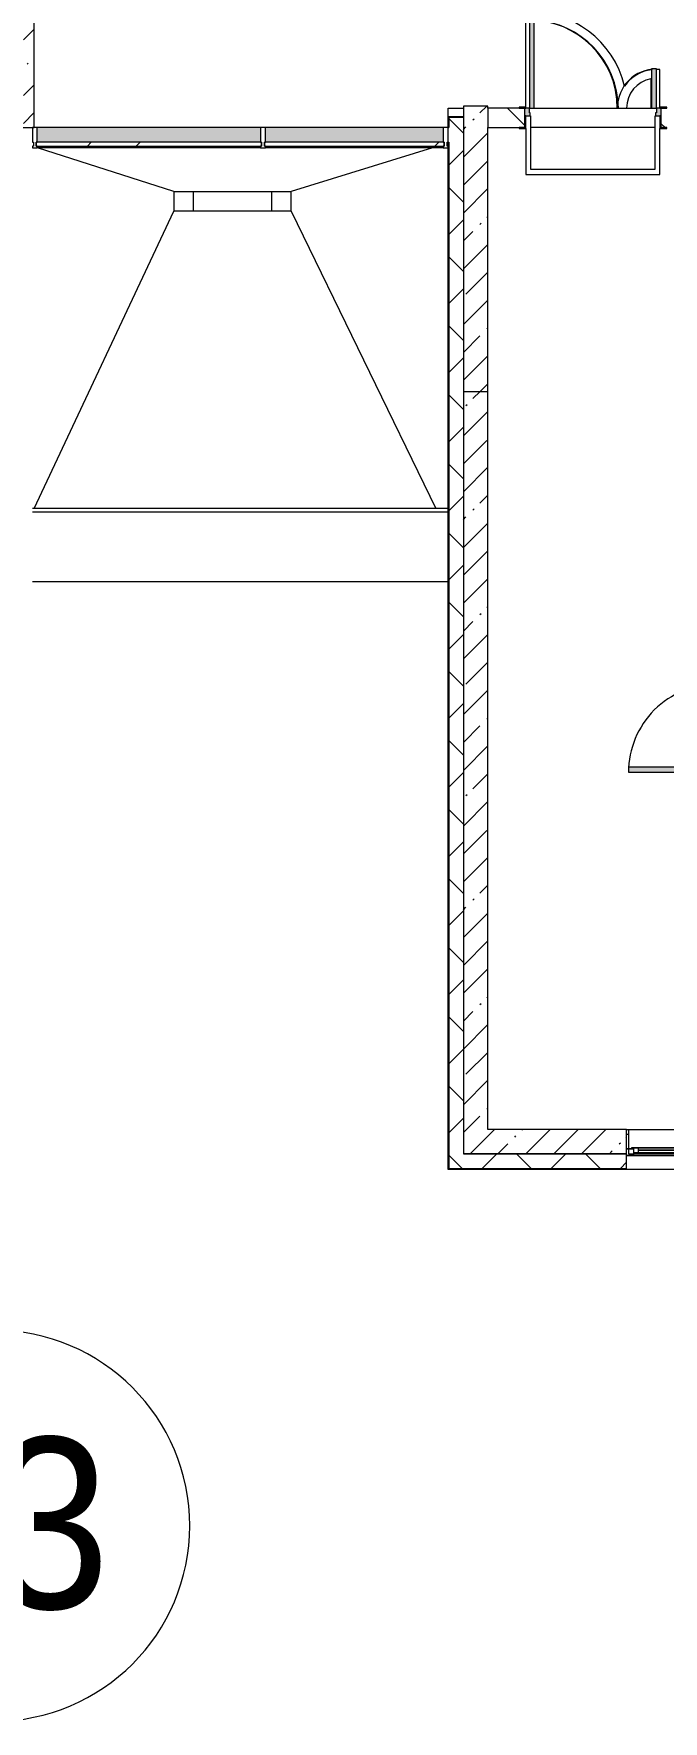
# Model space of a CAD drawing. Header units: millimetres. Extents: x -6228 to 201956, y -8553 to 30426.
# Drawn here: x 84964 to 91405, y -5906 to 11360 of the extents above; entities that cross this region are included whole.
import ezdxf

# ---------------------------------------------------------------- set-up
doc = ezdxf.new("R2010")
doc.units = ezdxf.units.MM
for name, color, linetype, lineweight, true_color in [('A-DOOR-1', 7, 'Continuous', 5, 0xaaaaaa), ('A-DOOR-2', 7, 'Continuous', 5, 0xe2e2e2), ('A-DOOR-FRAM-1', 7, 'Continuous', 5, 0xe2e2e2), ('A-DOOR-FRAM-2', 7, 'Continuous', 5, 0xaaaaaa), ('A-FLOR-1', 7, 'Continuous', 5, 0xaaaaaa), ('A-GLAZ-CWMG-1', 7, 'Continuous', 5, 0x383e42)]:
    doc.layers.add(name, color=color, linetype=linetype, lineweight=lineweight, true_color=true_color)
for name, color, linetype, lineweight in [('A-GENM', 7, 'Continuous', 5), ('A-GLAZ', 7, 'Continuous', 5), ('A-GLAZ-CURT', 7, 'Continuous', 5), ('A-GLAZ-CWMG', 7, 'Continuous', 5), ('A-ROOF', 7, 'Continuous', 5), ('A-WALL', 7, 'Continuous', 5), ('A-WALL-1', 7, 'Continuous', 9), ('I-WALL', 7, 'Continuous', 5), ('Оси', 7, 'Continuous', 9), ('Оси-1', 7, 'Continuous', 20)]:
    doc.layers.add(name, color=color, linetype=linetype, lineweight=lineweight)
doc.styles.add('Arial', font='arial.ttf', dxfattribs={"width": 0.9, "height": 1750})
pattern_1 = [(45, (0, 0), (-353.5534, 353.5534), []), (135, (0, 0), (-353.5534, -353.5534), [])]
pattern_2 = [(45, (0, 0), (-285.1231, 285.1231), []), (45, (285.12, 0), (-285.1231, 285.1231), [504.031, -100.806, 16.764, -84.042])]

# ---------------------------------------------------------------- blocks, each defined once
blk = doc.blocks.new('120_Окно_СКБ_1Ст - 120_Окно_СКБ_1Ст 900х2500_h_ с форточкой-V65-2_1_2_птичка копия 1')
at = {"layer": 'A-GLAZ'}
for p, q in [((-450, -127), (-450, -57)), ((-450, -57), (-380, -57)), ((450, -57), (-450, -57)), ((-380, -127), (-450, -127)), ((-450, -127), (-400, -127)), ((-380, -127), (-400, -127)), ((-400, -127), (-400, -137)), ((-400, -137), (400, -137)), ((400, -137), (-400, -137)), ((-380, -57), (-380, -127)), ((380, -87), (-380, -87)), ((-380, -87), (-380, -127)), ((-330, -137), (-330, -87)), ((-330, -107), (330, -107)), ((330, -117), (-330, -117)), ((330, -137), (330, -87)), ((380, -127), (380, -57)), ((380, -57), (450, -57)), ((380, -127), (380, -87)), ((450, -127), (380, -127)), ((400, -127), (380, -127)), ((400, -127), (450, -127)), ((400, -137), (400, -127)), ((450, -57), (450, -127))]:
    blk.add_line(p, q, dxfattribs=at)
blk = doc.blocks.new('110_Дверь_СКБ_2Ст - Д-5_п_ Из игровой в коридор-32215844-2_1_2_птичка копия 1')
at = {"layer": 'A-DOOR-2'}
for points in [[(-638, 940), (-638, 40), (-588, 40), (-588, 940)], [(612, 440), (612, 40), (662, 40), (662, 440)]]:
    blk.add_hatch(color=256, dxfattribs=at).paths.add_polyline_path(points)
h = blk.add_hatch(color=256, dxfattribs=at)
h.paths.add_polyline_path([(-688, 40), (-688, -40), (-628, -40), (-628, -10), (-638, -10), (-638, 40)])
h.paths.add_polyline_path([(652, -40), (712, -40), (712, 40), (662, 40), (662, -10), (652, -10)])
at = {"layer": 'A-DOOR-FRAM-1'}
for points in [[(-742, 40), (-672, 40), (-672, 48), (-742, 48)], [(698, 40), (768, 40), (768, 48), (698, 48)], [(-742, -48), (-672, -48), (-672, -40), (-742, -40)], [(698, -48), (768, -48), (768, -40), (698, -40)]]:
    blk.add_hatch(color=256, dxfattribs=at).paths.add_polyline_path(points)
at = {"layer": 'A-DOOR-1'}
for p, q in [((-638, 940), (-638, 40)), ((-588, 940), (-638, 940)), ((-588, 40), (-588, 940)), ((662, 440), (612, 440)), ((612, 440), (612, 40)), ((662, 40), (662, 440)), ((-638, 40), (-588, 40)), ((612, 40), (662, 40))]:
    blk.add_line(p, q, dxfattribs=at)
for centre, radius, start, end in [((-638, 40), 900, 0, 90), ((662, 40), 400, 90, 180)]:
    blk.add_arc(centre, radius, start, end, dxfattribs=at)
at = {"layer": 'A-DOOR-FRAM-2'}
for p, q in [((-672, 48), (-742, 48)), ((-742, 48), (-742, 40)), ((-742, 40), (-672, 40)), ((-638, 40), (-688, 40)), ((-688, 40), (-688, -40)), ((-672, 40), (-672, 48)), ((-638, -10), (-638, 40)), ((662, 40), (662, -10)), ((712, 40), (662, 40)), ((768, 48), (698, 48)), ((698, 48), (698, 40)), ((698, 40), (768, 40)), ((712, -40), (712, 40)), ((768, 40), (768, 48)), ((-672, -40), (-742, -40)), ((-742, -40), (-742, -48)), ((-742, -48), (-672, -48)), ((-688, -40), (-628, -40)), ((-672, -39), (-688, -39)), ((-688, -39), (-688, -40)), ((-688, -40), (-672, -40)), ((-672, -40), (-672, -39)), ((-672, -48), (-672, -40)), ((-628, -10), (-638, -10)), ((-628, -40), (-628, -10)), ((662, -10), (652, -10)), ((652, -10), (652, -40)), ((652, -40), (712, -40)), ((712, -39), (698, -39)), ((698, -39), (698, -40)), ((698, -40), (712, -40)), ((768, -40), (698, -40)), ((698, -40), (698, -48)), ((698, -48), (768, -48)), ((712, -40), (712, -39)), ((768, -48), (768, -40))]:
    blk.add_line(p, q, dxfattribs=at)
blk = doc.blocks.new('110_Дверь_СКБ_2Ст - Д-2а_п_ Из коридора на лестницу-32215207-2_1_2_птичка копия 1')
at = {"layer": 'A-DOOR-2'}
for points in [[(-587.5, 100), (-587.5, 1000), (-637.5, 1000), (-637.5, 100)], [(662.5, 100), (662.5, 500), (612.5, 500), (612.5, 100)], [(712.5, -100), (712.5, 20), (697.5, 20), (697.5, -100)]]:
    blk.add_hatch(color=256, dxfattribs=at).paths.add_polyline_path(points)
h = blk.add_hatch(color=256, dxfattribs=at)
h.paths.add_polyline_path([(652.5, 20), (712.5, 20), (712.5, 100), (662.5, 100), (662.5, 50), (652.5, 50)])
h.paths.add_polyline_path([(-687.5, 20), (-627.5, 20), (-627.5, 50), (-637.5, 50), (-637.5, 100), (-687.5, 100)])
at = {"layer": 'A-DOOR-FRAM-1'}
for points in [[(-672.5, 100), (-672.5, 108), (-742.5, 108), (-742.5, 100)], [(-672.5, -100), (-672.5, 20), (-687.5, 20), (-687.5, -100)], [(767.5, 100), (767.5, 108), (697.5, 108), (697.5, 100)], [(-672.5, -108), (-672.5, -100), (-742.5, -100), (-742.5, -108)], [(767.5, -108), (767.5, -100), (697.5, -100), (697.5, -108)]]:
    blk.add_hatch(color=256, dxfattribs=at).paths.add_polyline_path(points)
at = {"layer": 'A-DOOR-1'}
for p, q in [((-637.5, 1000), (-637.5, 100)), ((-587.5, 1000), (-637.5, 1000)), ((-587.5, 100), (-587.5, 1000)), ((662.5, 500), (612.5, 500)), ((612.5, 500), (612.5, 100)), ((662.5, 100), (662.5, 500)), ((-637.5, 100), (-587.5, 100)), ((612.5, 100), (662.5, 100))]:
    blk.add_line(p, q, dxfattribs=at)
for centre, radius, start, end in [((-637.5, 100), 900, 0, 90), ((662.5, 100), 400, 90, 180)]:
    blk.add_arc(centre, radius, start, end, dxfattribs=at)
at = {"layer": 'A-DOOR-FRAM-2'}
for p, q in [((-672.5, 108), (-742.5, 108)), ((-742.5, 108), (-742.5, 100)), ((-742.5, 100), (-672.5, 100)), ((-637.5, 100), (-687.5, 100)), ((-687.5, 100), (-687.5, 20)), ((-687.5, 20), (-627.5, 20)), ((-672.5, 20), (-687.5, 20)), ((-687.5, 20), (-687.5, -100)), ((-672.5, 100), (-672.5, 108)), ((-672.5, -100), (-672.5, 20)), ((-637.5, 50), (-637.5, 100)), ((-627.5, 50), (-637.5, 50)), ((-627.5, 20), (-627.5, 50)), ((662.5, 50), (652.5, 50)), ((652.5, 50), (652.5, 20)), ((652.5, 20), (712.5, 20)), ((662.5, 100), (662.5, 50)), ((712.5, 100), (662.5, 100)), ((767.5, 108), (697.5, 108)), ((697.5, 108), (697.5, 100)), ((697.5, 100), (767.5, 100)), ((712.5, 20), (697.5, 20)), ((697.5, 20), (697.5, -100)), ((712.5, 20), (712.5, 100)), ((712.5, -100), (712.5, 20)), ((767.5, 100), (767.5, 108)), ((-672.5, -100), (-742.5, -100)), ((-742.5, -100), (-742.5, -108)), ((-742.5, -108), (-672.5, -108)), ((-687.5, -100), (-672.5, -100)), ((-672.5, -108), (-672.5, -100)), ((697.5, -100), (712.5, -100)), ((767.5, -100), (697.5, -100)), ((697.5, -100), (697.5, -108)), ((697.5, -108), (767.5, -108)), ((767.5, -108), (767.5, -100))]:
    blk.add_line(p, q, dxfattribs=at)
blk = doc.blocks.new('Системная панель - Стекло - 40мм-23946635-2_1_2_птичка копия 1')
at = {"layer": 'A-GLAZ-CURT'}
h = blk.add_hatch(dxfattribs=at)
h.set_pattern_fill('FP_85', color=256, style=0, pattern_type=2)
h.set_pattern_definition([(45, (-86642.5, -9710), (-1414.214, 1414.214), [1000, -3000]), (45, (-87642.5, -10210), (-1414.214, 1414.214), [3000, -1000]), (45, (-85642.5, -10710), (-1414.214, 1414.214), [1000, -3000])])
h.paths.add_polyline_path([(-73, 0), (1153, 0), (1153, 40), (-1153, 40), (-1153, 0), (-940, 0)])
for p, q in [((1153, 40), (-1153, 40)), ((-1153, 40), (-1153, 0)), ((-1153, 0), (1153, 0)), ((1153, 0), (1153, 40))]:
    blk.add_line(p, q, dxfattribs=at)
blk = doc.blocks.new('Системная панель - Стекло - 40мм-23946636-2_1_2_птичка копия 1')
at = {"layer": 'A-GLAZ-CURT'}
h = blk.add_hatch(dxfattribs=at)
h.set_pattern_fill('FP_86', color=256, style=0, pattern_type=2)
h.set_pattern_definition([(45, (-88744.2, -9710), (-1414.214, 1414.214), [1000, -3000]), (45, (-89744.2, -10210), (-1414.214, 1414.214), [3000, -1000]), (45, (-87744.2, -10710), (-1414.214, 1414.214), [1000, -3000])])
h.paths.add_polyline_path([(919, 0), (919, 40), (-919, 40), (-919, 0), (428, 0)])
for p, q in [((919, 40), (-919, 40)), ((-919, 40), (-919, 0)), ((-919, 0), (919, 0)), ((919, 0), (919, 40))]:
    blk.add_line(p, q, dxfattribs=at)
blk = doc.blocks.new('Прямоугольный импост - Импост структурный с накладкой - 190мм-23186047-2_1_2_птичка копия 1')
at = {"layer": 'A-GLAZ-CWMG-1'}
for points in [[(87285, 10250), (87285, 10400), (85000, 10400), (85000, 10250), (86937, 10250)], [(87285, 10193), (87285, 10210), (85000, 10210), (85000, 10193), (86937, 10193)]]:
    blk.add_hatch(color=256, dxfattribs=at).paths.add_polyline_path(points)
at = {"layer": 'A-GLAZ-CWMG'}
for p, q in [((87285, 10400), (85000, 10400)), ((87285, 10193), (85000, 10193))]:
    blk.add_line(p, q, dxfattribs=at)
blk = doc.blocks.new('Прямоугольный импост - Импост структурный с накладкой - 190мм-23186048-2_1_2_птичка копия 1')
at = {"layer": 'A-GLAZ-CWMG-1'}
for points in [[(88000, 10250), (88000, 10400), (87335, 10400), (87335, 10250), (87805, 10250)], [(87335, 10193), (88000, 10193), (88000, 10210), (87335, 10210)]]:
    blk.add_hatch(color=256, dxfattribs=at).paths.add_polyline_path(points)
at = {"layer": 'A-GLAZ-CWMG'}
for p, q in [((88000, 10400), (87335, 10400)), ((88000, 10193), (87335, 10193))]:
    blk.add_line(p, q, dxfattribs=at)
blk = doc.blocks.new('Прямоугольный импост - Импост структурный с накладкой - 190мм-23186049-2_1_2_птичка копия 1')
at = {"layer": 'A-GLAZ-CWMG-1'}
for points in [[(89154, 10250), (89154, 10400), (88000, 10400), (88000, 10250), (88672, 10250)], [(88000, 10193), (89154, 10193), (89154, 10210), (88000, 10210)]]:
    blk.add_hatch(color=256, dxfattribs=at).paths.add_polyline_path(points)
at = {"layer": 'A-GLAZ-CWMG'}
for p, q in [((89154, 10400), (88000, 10400)), ((89154, 10193), (88000, 10193))]:
    blk.add_line(p, q, dxfattribs=at)
blk = doc.blocks.new('Прямоугольный импост - Импост структурный с накладкой - 190мм-23946639-2_1_2_птичка копия 1')
at = {"layer": 'A-GLAZ-CWMG'}
for p, q in [((-50, 0), (-50, 17)), ((-50, 17), (0, 17)), ((-40, 0), (-50, 0)), ((-40, -40), (-40, 0)), ((0, 0), (-10, 0)), ((-10, 0), (-10, -40)), ((0, 17), (0, 0)), ((-50, -190), (-50, -40)), ((-50, -40), (-40, -40)), ((-10, -40), (0, -40)), ((0, -40), (0, -190)), ((0, -190), (-50, -190))]:
    blk.add_line(p, q, dxfattribs=at)
blk = doc.blocks.new('Прямоугольный импост - Импост структурный с накладкой - 190мм-23946641-2_1_2_птичка копия 1')
at = {"layer": 'A-GLAZ-CWMG'}
for p, q in [((0, 17), (-50, 17)), ((-50, 17), (-50, 0)), ((-50, 0), (-40, 0)), ((-40, 0), (-40, -40)), ((-10, -40), (-10, 0)), ((-10, 0), (0, 0)), ((0, 0), (0, 17)), ((-40, -40), (-50, -40)), ((-50, -40), (-50, -190)), ((0, -40), (-10, -40)), ((0, -190), (0, -40)), ((-50, -190), (0, -190))]:
    blk.add_line(p, q, dxfattribs=at)
blk = doc.blocks.new('Прямоугольный импост - Импост структурный с накладкой - 190мм-23946633-2_1_2_птичка копия 1')
at = {"layer": 'A-GLAZ-CWMG'}
for p, q in [((-25, 0), (-25, 17)), ((-25, 17), (25, 17)), ((-15, 0), (-25, 0)), ((-15, -40), (-15, 0)), ((25, 0), (15, 0)), ((15, 0), (15, -40)), ((25, 17), (25, 0)), ((-25, -190), (-25, -40)), ((-25, -40), (-15, -40)), ((15, -40), (25, -40)), ((25, -40), (25, -190)), ((25, -190), (-25, -190))]:
    blk.add_line(p, q, dxfattribs=at)
blk = doc.blocks.new('парапет9 - парапет-22867712-2_1_2_птичка копия 1')
at = {"layer": 'A-GENM'}
for p, q in [((89202, 8002), (84950, 8002)), ((89202, 7964), (84950, 7964)), ((84950, 7255), (89202, 7255))]:
    blk.add_line(p, q, dxfattribs=at)
blk = doc.blocks.new('Ось сетки - D8-29747960-2_1_2_птичка копия 1')
at = {"layer": 'Оси-1'}
for start, end in [(360, 180), (180, 360)]:
    blk.add_arc((0, 0), 4, start, end, dxfattribs=at)

msp = doc.modelspace()

# ---------------------------------------------------------------- hatches: boundary and pattern name
at = {"layer": 'A-WALL'}
h = msp.add_hatch(dxfattribs=at)
h.set_pattern_fill('FP_20', color=256, style=0, pattern_type=2)
h.set_pattern_definition(pattern_1)
h.paths.add_polyline_path([(89210, -100), (89360, -100), (89360, 10502), (89210, 10502), (89210, 3009.8)])
h = msp.add_hatch(dxfattribs=at)
h.set_pattern_fill('FP_20', color=256, style=0, pattern_type=2)
h.set_pattern_definition(pattern_1)
h.paths.add_polyline_path([(122504.2, -250), (122830, -250), (122830, -100), (122030, -100), (122030, -250)])
h.paths.add_polyline_path([(121130, -250), (121130, -100), (120230, -100), (120230, -250), (120769.3, -250)])
h.paths.add_polyline_path([(124239.2, -250), (125080, -250), (125080, -100), (123730, -100), (123730, -250)])
h.paths.add_polyline_path([(112530, -250), (113680, -250), (113680, -100), (112530, -100)])
h.paths.add_polyline_path([(107756.9, -250), (108030, -250), (108030, -100), (107130, -100), (107130, -250)])
h.paths.add_polyline_path([(109491.9, -250), (110230, -250), (110230, -100), (108930, -100), (108930, -250)])
h.paths.add_polyline_path([(114580, -250), (115630, -250), (115630, -100), (114580, -100)])
h.paths.add_polyline_path([(119330, -250), (119330, -100), (117930, -100), (117930, -250), (119034.3, -250)])
h.paths.add_polyline_path([(94780, -250), (94780, -100), (93630, -100), (93630, -250), (94744.5, -250)])
h.paths.add_polyline_path([(104830, -250), (104830, -100), (103780, -100), (103780, -250)])
h.paths.add_polyline_path([(96045.7, -250), (99930, -250), (99930, -100), (95680, -100), (95680, -250)])
h.paths.add_polyline_path([(102880, -250), (102880, -100), (100830, -100), (100830, -250), (102551.9, -250)])
h.paths.add_polyline_path([(92575.8, -250), (92730, -250), (92730, -100), (91930, -100), (91930, -250), (92142, -250)])
h.paths.add_polyline_path([(91030, -250), (91030, -100), (89210, -100), (89210, -250), (90407, -250)])
at = {"layer": 'I-WALL'}
h = msp.add_hatch(dxfattribs=at)
h.set_pattern_fill('FP_28', color=256, style=0, pattern_type=2)
h.set_pattern_definition(pattern_2)
h.paths.add_polyline_path([(84860, 10400), (84970, 10400), (84970, 16300), (84860, 16300), (84860, 10927.3)])
h = msp.add_hatch(dxfattribs=at)
h.set_pattern_fill('FP_28', color=256, style=0, pattern_type=2)
h.set_pattern_definition(pattern_2)
h.paths.add_polyline_path([(89610, 7700), (89610, 10620), (89360, 10620), (89360, 7700), (89539.5, 7700)])
h = msp.add_hatch(dxfattribs=at)
h.set_pattern_fill('FP_31', color=256, style=0, pattern_type=2)
h.set_pattern_definition([(135, (0, 0), (-353.5534, -353.5534), [])])
h.paths.add_polyline_path([(91950, 10400), (92510, 10400), (92510, 10600), (91385, 10600), (91385, 10400), (91440, 10400)])
h.paths.add_polyline_path([(89610, 10400), (89985, 10400), (89985, 10600), (89610, 10600), (89610, 10520)])
h.paths.add_polyline_path([(94210, 10400), (94210, 10600), (93460, 10600), (93460, 10400), (93877, 10400)])
h = msp.add_hatch(dxfattribs=at)
h.set_pattern_fill('FP_28', color=256, style=0, pattern_type=2)
h.set_pattern_definition(pattern_2)
h.paths.add_polyline_path([(89610, 150), (89610, 7700), (89360, 7700), (89360, 150), (89539.5, 150)])
h = msp.add_hatch(dxfattribs=at)
h.set_pattern_fill('FP_28', color=256, style=0, pattern_type=2)
h.set_pattern_definition(pattern_2)
h.paths.add_polyline_path([(91030, -100), (91030, 150), (89360, 150), (89360, -100), (90407, -100)])

# ---------------------------------------------------------------- linework, layer by layer
at = {"layer": 'A-FLOR-1'}
for p, q in [((89994.5, 11588.1), (89994.5, 10608)), ((91278.6, 10899.7), (91278.6, 10600)), ((91368.6, 10600), (91368.6, 10993.6)), ((89203.5, 10508.5), (89203.5, 10600)), ((89203.5, 10600), (89360, 10600)), ((90085, 10600), (91030, 10600)), ((91278.6, 10600), (91285, 10600)), ((90000, 10392), (90000, 9920)), ((90050, 9970), (90050, 10520)), ((91320, 10520), (91320, 9970)), ((91370, 9920), (91370, 10392)), ((90000, 9920), (91370, 9920)), ((91320, 9970), (90050, 9970)), ((91030, 150), (91051, 150))]:
    msp.add_line(p, q, dxfattribs=at)
for centre, radius, start, end in [((90037, 10589), 1000, 13.54971, 92.43764), ((90037, 10589), 910, 0.6926, 86.97623), ((91335, 10600), 395, 97.29578, 145.57769), ((91335, 10600), 305, 100.66451, 180), ((91335, 10600), 395, 85.12655, 90.00042)]:
    msp.add_arc(centre, radius, start, end, dxfattribs=at)
at = {"layer": 'A-ROOF'}
for p, q in [((86397.5, 9745), (85002.9, 10193)), ((89043.8, 10193), (87597.5, 9745)), ((89202, 10242), (89193.5, 10239.4)), ((86397.5, 9745), (86397.5, 9545)), ((86397.5, 9745), (87597.5, 9745)), ((86597.5, 9545), (86597.5, 9745)), ((87397.5, 9745), (87397.5, 9545)), ((87597.5, 9545), (87597.5, 9745)), ((84968.2, 6500.9), (86397.5, 9545)), ((87597.5, 9545), (86397.5, 9545)), ((87597.5, 9545), (89079.8, 6500.9))]:
    msp.add_line(p, q, dxfattribs=at)
at = {"layer": 'A-WALL'}
for p, q in [((89360, 10510), (89202, 10510)), ((89202, 10510), (89202, -258)), ((89202, 10242), (89193.5, 10242)), ((91030, 100), (91050, 100)), ((91030, -100), (89360, -100)), ((91030, -258), (91030, -100)), ((91050, -100), (91050, -100)), ((91050, -100), (91930, -100)), ((89202, -258), (92730, -258))]:
    msp.add_line(p, q, dxfattribs=at)
at = {"layer": 'A-WALL-1'}
for p, q in [((89610, 10600), (89610, 10400)), ((89202, 10400), (89210, 10400)), ((89360, 10505), (89207, 10505)), ((89207, 10505), (89207, 10400)), ((89210, 10502), (89210, 10400)), ((89360, 10502), (89210, 10502)), ((89202, 10250), (89210, 10250)), ((89202, 10247), (89207, 10247)), ((89207, 10247), (89207, -253)), ((89210, 10250), (89210, -250)), ((89207, -253), (91030, -253)), ((89210, -250), (91030, -250))]:
    msp.add_line(p, q, dxfattribs=at)
at = {"layer": 'I-WALL'}
for p, q in [((84970, 10400), (84970, 13400)), ((89610, 10620), (89360, 10620)), ((89360, 10620), (89360, -100)), ((89610, 10600), (89610, 10620)), ((89930, 10600), (89610, 10600)), ((91030, 10600), (91274.5, 10600)), ((84750, 10400), (84970, 10400)), ((89610, 10400), (89930, 10400)), ((89610, 150), (89610, 10400)), ((91320, 10400), (90050, 10400)), ((89360, 7700), (89610, 7700)), ((91030, 150), (89610, 150)), ((91030, -100), (91030, 150)), ((91050, 150), (91950, 150)), ((91050, 150), (91050, -100)), ((89360, -100), (91030, -100))]:
    msp.add_line(p, q, dxfattribs=at)

# ---------------------------------------------------------------- block references
at = {"layer": 'A-DOOR-1'}
msp.add_blockref('110_Дверь_СКБ_2Ст - Д-2а_п_ Из коридора на лестницу-32215207-2_1_2_птичка копия 1', (90672.5, 10500), dxfattribs=at)
at = {"layer": 'A-DOOR-1', "rotation": 89.99999999999991}
msp.add_blockref('110_Дверь_СКБ_2Ст - Д-5_п_ Из игровой в коридор-32215844-2_1_2_птичка копия 1', (91990, 4442.5), dxfattribs=at)
at = {"layer": 'A-GENM'}
msp.add_blockref('парапет9 - парапет-22867712-2_1_2_птичка копия 1', (0, -1500), dxfattribs=at)
at = {"layer": 'A-GLAZ', "rotation": 180}
msp.add_blockref('120_Окно_СКБ_1Ст - 120_Окно_СКБ_1Ст 900х2500_h_ с форточкой-V65-2_1_2_птичка копия 1', (91480, -175), dxfattribs=at)
at = {"layer": 'A-GLAZ-CURT'}
for name, p in [('Системная панель - Стекло - 40мм-23946635-2_1_2_птичка копия 1', (86142.5, 10210)), ('Системная панель - Стекло - 40мм-23946636-2_1_2_птичка копия 1', (88244.3, 10210))]:
    msp.add_blockref(name, p, dxfattribs=at)
at = {"layer": 'A-GLAZ-CWMG', "rotation": 180}
msp.add_blockref('Прямоугольный импост - Импост структурный с накладкой - 190мм-23946641-2_1_2_птичка копия 1', (84950, 10210), dxfattribs=at)
at = {"layer": 'A-GLAZ-CWMG'}
for name in ['Прямоугольный импост - Импост структурный с накладкой - 190мм-23186047-2_1_2_птичка копия 1', 'Прямоугольный импост - Импост структурный с накладкой - 190мм-23186048-2_1_2_птичка копия 1', 'Прямоугольный импост - Импост структурный с накладкой - 190мм-23186049-2_1_2_птичка копия 1']:
    msp.add_blockref(name, (0, 0), dxfattribs=at)
at = {"layer": 'A-GLAZ-CWMG', "extrusion": (0, 0, -1), "rotation": 180}
for name, p in [('Прямоугольный импост - Импост структурный с накладкой - 190мм-23946633-2_1_2_птичка копия 1', (-87310, 10210)), ('Прямоугольный импост - Импост структурный с накладкой - 190мм-23946639-2_1_2_птичка копия 1', (-89203.5, 10210))]:
    msp.add_blockref(name, p, dxfattribs=at)
at = {"layer": 'Оси-1', "xscale": 499.9999999999995, "yscale": 499.9999999999995, "zscale": 499.9999999999995}
msp.add_blockref('Ось сетки - D8-29747960-2_1_2_птичка копия 1', (84560, -3906.3), dxfattribs=at)

# ---------------------------------------------------------------- texts
at = {"layer": 'Оси', "insert": (83296.9, -3003), "char_height": 1750, "width": 3030.379, "attachment_point": 1, "style": 'Arial'}
msp.add_mtext('23', dxfattribs=at)

doc.saveas('drawing.dxf')
